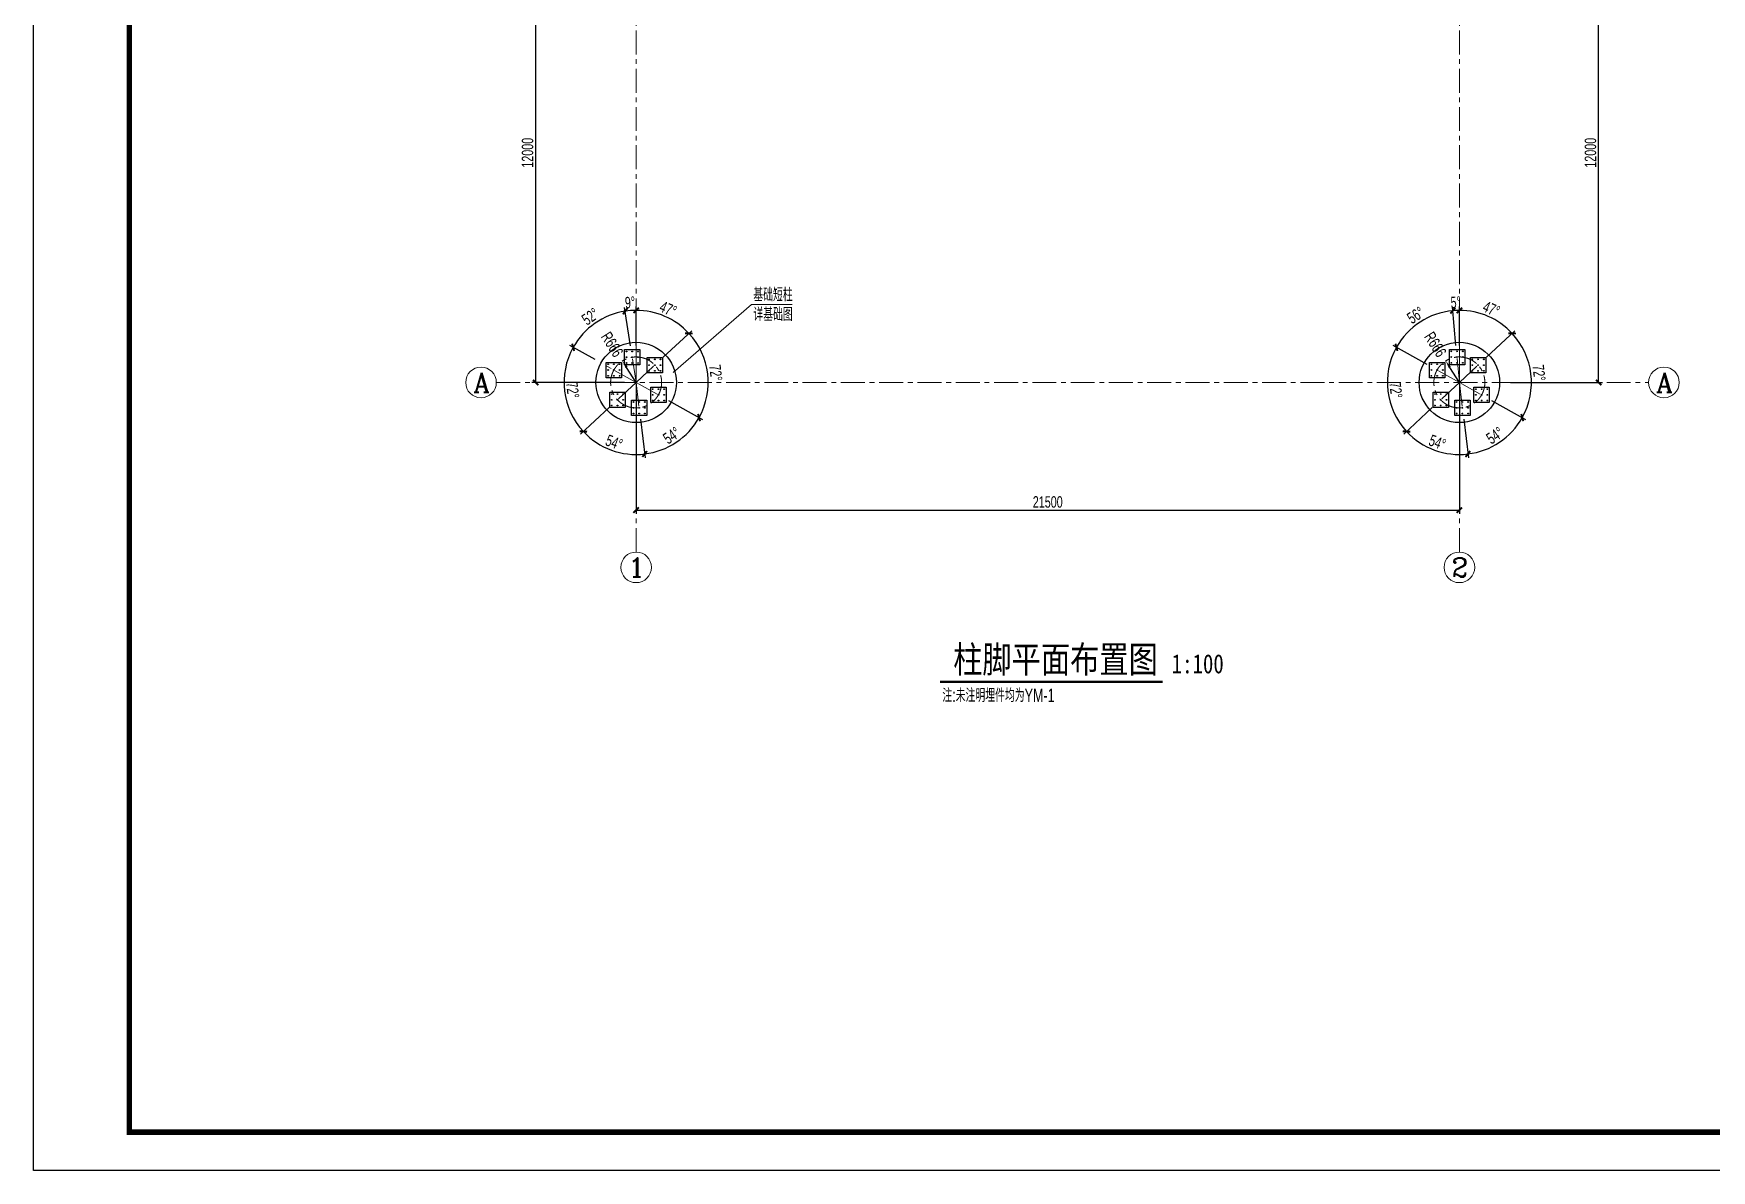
# Model space of a CAD drawing. Header units: millimetres. Extents: x -5285 to 713586, y 0 to 59400.
# Drawn here: x 357138 to 400958, y 0 to 29700 of the extents above; entities that cross this region are included whole.
import ezdxf
from ezdxf.enums import TextEntityAlignment as Align

# ---------------------------------------------------------------- set-up
doc = ezdxf.new("R2010")
doc.units = ezdxf.units.MM
doc.header["$LTSCALE"] = 1000
doc.header["$PDSIZE"] = 300
doc.linetypes.add('CENTER', pattern=[2, 1.25, -0.25, 0.25, -0.25])
doc.layers.get('0').update_dxf_attribs({"lineweight": 15})
doc.layers.get('DEFPOINTS').update_dxf_attribs({"color": 252, "lineweight": 15})
for name, color, linetype, lineweight in [('BL2', 60, 'Continuous', 30), ('CConc', 2, 'Continuous', 30), ('TD-DIM', 7, 'Continuous', 15), ('TD-DOTE', 252, 'CENTER', 15), ('TD-TEXT', 2, 'Continuous', 15), ('X-紧固件', 216, 'Continuous', 30)]:
    doc.layers.add(name, color=color, linetype=linetype, lineweight=lineweight)
doc.layers.add('PUB_TITLE', color=4, linetype='Continuous')
doc.styles.add('COMPLEX', font='COMPLEX')
doc.styles.add('T&D', font='haiwenrs.shx', dxfattribs={"width": 0.7, "bigfont": 'hztxt.shx'})
doc.styles.add('TITLE', font='simhei.ttf', dxfattribs={"width": 0.8})
doc.dimstyles.new('T&D100', dxfattribs={"dimscale": 100, "dimtxt": 3, "dimasz": 2, "dimexe": 1, "dimexo": 3, "dimtad": 1, "dimdec": 0, "dimzin": 0, "dimdsep": 46, "dimtxsty": 'T&D', "dimblk": 'ARCHTICK', "dimcen": 0.09, "dimclrt": 2, "dimadec": 0, "dimazin": 0, "dimtfac": 1, "dimtdec": 0, "dimtix": 1, "dimtmove": 2, "dimatfit": 0, "dimfxl": 1, "dimtolj": 1, "dimtzin": 0, "dimarcsym": 0})

# ---------------------------------------------------------------- blocks, each defined once
blk = doc.blocks.new('A$C6C48201D')
at = {"layer": 'PUB_TITLE'}
blk.add_lwpolyline([(0, -89100), (0, 0), (126150, 0), (126150, -89100)], close=True, dxfattribs=at)
at = {"layer": 'PUB_TITLE', "const_width": 210}
blk.add_lwpolyline([(3750, -87600), (124650, -87600), (124650, -1500), (3750, -1500)], close=True, dxfattribs=at)
blk = doc.blocks.new('_ArchTick')
at = {"color": 0, "linetype": 'ByBlock', "const_width": 0.25}
blk.add_lwpolyline([(-0.35, -0.35), (0.35, 0.35)], dxfattribs=at)
blk = doc.blocks.new('*D134')
at = {"layer": 'DEFPOINTS', "color": 0, "ltscale": 0.5, "transparency": 16777216}
for p in [(372875, 20586), (394375, 20586), (394375, 17250)]:
    blk.add_point(p, dxfattribs=at)
at = {"layer": 'TD-DIM', "color": 0, "lineweight": -2, "ltscale": 0.5, "transparency": 16777216}
for p, q in [((372875, 20286), (372875, 17150)), ((394375, 20286), (394375, 17150)), ((372875, 17250), (394375, 17250))]:
    blk.add_line(p, q, dxfattribs=at)
at = {"layer": 'TD-DIM', "color": 0, "lineweight": -2, "ltscale": 0.5, "transparency": 16777216, "xscale": 200, "yscale": 200, "zscale": 200, "rotation": 180}
blk.add_blockref('_ArchTick', (372875, 17250), dxfattribs=at)
at = {"layer": 'TD-DIM', "color": 0, "lineweight": -2, "ltscale": 0.5, "transparency": 16777216, "xscale": 200, "yscale": 200, "zscale": 200}
blk.add_blockref('_ArchTick', (394375, 17250), dxfattribs=at)
at = {"layer": 'TD-DIM', "color": 2, "ltscale": 0.5, "transparency": 16777216, "insert": (383625, 17462), "char_height": 300, "attachment_point": 5, "style": 'T&D'}
blk.add_mtext('\\A1;21500', dxfattribs=at)
blk = doc.blocks.new('*D135')
at = {"layer": 'DEFPOINTS', "color": 0, "ltscale": 0.5, "transparency": 16777216}
for p in [(395409, 32586), (398013, 32586), (395409, 20586)]:
    blk.add_point(p, dxfattribs=at)
at = {"layer": 'TD-DIM', "color": 0, "lineweight": -2, "ltscale": 0.5, "transparency": 16777216}
for p, q in [((395709, 32586), (398113, 32586)), ((398013, 20586), (398013, 32586)), ((395709, 20586), (398113, 20586))]:
    blk.add_line(p, q, dxfattribs=at)
at = {"layer": 'TD-DIM', "color": 0, "lineweight": -2, "ltscale": 0.5, "transparency": 16777216, "xscale": 200, "yscale": 200, "zscale": 200}
for p, rotation in [((398013, 32586), 90), ((398013, 20586), 270)]:
    blk.add_blockref('_ArchTick', p, dxfattribs=dict(at, rotation=rotation))
at = {"layer": 'TD-DIM', "color": 2, "ltscale": 0.5, "transparency": 16777216, "insert": (397800, 26586), "char_height": 300, "attachment_point": 5, "rotation": 90, "style": 'T&D'}
blk.add_mtext('\\A1;12000', dxfattribs=at)
blk = doc.blocks.new('*D136')
at = {"layer": 'DEFPOINTS', "color": 0, "ltscale": 0.5, "transparency": 16777216}
for p in [(370253, 32586), (372875, 32586), (372875, 20586)]:
    blk.add_point(p, dxfattribs=at)
at = {"layer": 'TD-DIM', "color": 0, "lineweight": -2, "ltscale": 0.5, "transparency": 16777216}
for p, q in [((372575, 32586), (370153, 32586)), ((370253, 20586), (370253, 32586)), ((372575, 20586), (370153, 20586))]:
    blk.add_line(p, q, dxfattribs=at)
at = {"layer": 'TD-DIM', "color": 0, "lineweight": -2, "ltscale": 0.5, "transparency": 16777216, "xscale": 200, "yscale": 200, "zscale": 200}
for p, rotation in [((370253, 32586), 90), ((370253, 20586), 270)]:
    blk.add_blockref('_ArchTick', p, dxfattribs=dict(at, rotation=rotation))
at = {"layer": 'TD-DIM', "color": 2, "ltscale": 0.5, "transparency": 16777216, "insert": (370040, 26586), "char_height": 300, "attachment_point": 5, "rotation": 90, "style": 'T&D'}
blk.add_mtext('\\A1;12000', dxfattribs=at)
blk = doc.blocks.new('TD_轴线')
at = {"layer": 'TD-DOTE', "color": 1, "linetype": 'Continuous'}
blk.add_circle((0, 0), 4, dxfattribs=at)
at = {"layer": 'TD-DOTE', "color": 1, "linetype": 'Continuous', "style": 'COMPLEX'}
blk.add_attdef('A', text='', height=5, dxfattribs=at).set_placement((-2.03, -2.51), (2.25, -2.51), align=Align.FIT)
blk = doc.blocks.new('A$C03991477')
at = {"layer": 'X-紧固件', "ltscale": 0.5}
blk.add_lwpolyline([(-200, 200), (200, 200), (200, -200), (-200, -200)], close=True, dxfattribs=at)
for centre in [(-150, 150), (-150, 0), (0, 150), (0, 0), (150, 150), (150, 0), (-150, -150), (0, -150), (150, -150)]:
    blk.add_circle(centre, 10, dxfattribs=at)
blk = doc.blocks.new('*D142')
at = {"layer": 'DEFPOINTS', "color": 0, "ltscale": 0.5, "transparency": 16777216}
for p in [(372047, 22276), (372063, 21039), (372774, 21244), (372875, 20586), (372875, 20586)]:
    blk.add_point(p, dxfattribs=at)
at = {"layer": 'TD-DIM', "color": 0, "lineweight": -2, "ltscale": 0.5, "transparency": 16777216}
for p, q in [((372728, 21541), (372574, 22545)), ((371801, 21185), (371144, 21552))]:
    blk.add_line(p, q, dxfattribs=at)
blk.add_arc((372875, 20586), 1882, 98.7308, 150.8324, dxfattribs=at)
at = {"layer": 'TD-DIM', "color": 0, "lineweight": -2, "ltscale": 0.5, "transparency": 16777216, "xscale": 200, "yscale": 200, "zscale": 200}
for p, rotation in [((372589, 22446), 8.730785693203895), ((371231, 21503), 240.8323866204229)]:
    blk.add_blockref('_ArchTick', p, dxfattribs=dict(at, rotation=rotation))
at = {"layer": 'TD-DIM', "color": 2, "ltscale": 0.5, "transparency": 16777216, "insert": (371680, 22306), "char_height": 300, "attachment_point": 5, "rotation": 34.7816, "style": 'T&D'}
blk.add_mtext('\\A1;52°', dxfattribs=at)
blk = doc.blocks.new('*D143')
at = {"layer": 'DEFPOINTS', "color": 0, "ltscale": 0.5, "transparency": 16777216}
for p in [(373363, 21039), (372875, 20586), (372875, 20586), (373456, 20261), (374750, 20417)]:
    blk.add_point(p, dxfattribs=at)
at = {"layer": 'TD-DIM', "color": 0, "lineweight": -2, "ltscale": 0.5, "transparency": 16777216}
for p, q in [((373582, 21244), (374326, 21936)), ((373718, 20115), (374606, 19620))]:
    blk.add_line(p, q, dxfattribs=at)
blk.add_arc((372875, 20586), 1882, 330.8324, 42.93, dxfattribs=at)
at = {"layer": 'TD-DIM', "color": 0, "lineweight": -2, "ltscale": 0.5, "transparency": 16777216, "xscale": 200, "yscale": 200, "zscale": 200}
for p, rotation in [((374253, 21868), 132.9299699449212), ((374518, 19668), 240.8323866204234)]:
    blk.add_blockref('_ArchTick', p, dxfattribs=dict(at, rotation=rotation))
at = {"layer": 'TD-DIM', "color": 2, "ltscale": 0.5, "transparency": 16777216, "insert": (374955, 20837), "char_height": 300, "attachment_point": 5, "rotation": 276.8812, "style": 'T&D'}
blk.add_mtext('\\A1;72°', dxfattribs=at)
blk = doc.blocks.new('*D144')
at = {"layer": 'DEFPOINTS', "color": 0, "ltscale": 0.5, "transparency": 16777216}
for p in [(372875, 20586), (372875, 20586), (373456, 20261), (372954, 19924), (373665, 18877)]:
    blk.add_point(p, dxfattribs=at)
at = {"layer": 'TD-DIM', "color": 0, "lineweight": -2, "ltscale": 0.5, "transparency": 16777216}
for p, q in [((373718, 20115), (374606, 19620)), ((372990, 19627), (373110, 18618))]:
    blk.add_line(p, q, dxfattribs=at)
blk.add_arc((372875, 20586), 1882, 276.8114, 330.8324, dxfattribs=at)
at = {"layer": 'TD-DIM', "color": 0, "lineweight": -2, "ltscale": 0.5, "transparency": 16777216, "xscale": 200, "yscale": 200, "zscale": 200}
for p, rotation in [((374518, 19668), 60.83238662042005), ((373098, 18717), 186.8113915926087)]:
    blk.add_blockref('_ArchTick', p, dxfattribs=dict(at, rotation=rotation))
at = {"layer": 'TD-DIM', "color": 2, "ltscale": 0.5, "transparency": 16777216, "insert": (373804, 19199), "char_height": 300, "attachment_point": 5, "rotation": 33.8219, "style": 'T&D'}
blk.add_mtext('\\A1;54°', dxfattribs=at)
blk = doc.blocks.new('*D145')
at = {"layer": 'DEFPOINTS', "color": 0, "ltscale": 0.5, "transparency": 16777216}
for p in [(372875, 20586), (372875, 20586), (372387, 20132), (372954, 19924), (371959, 18941)]:
    blk.add_point(p, dxfattribs=at)
at = {"layer": 'TD-DIM', "color": 0, "lineweight": -2, "ltscale": 0.5, "transparency": 16777216}
for p, q in [((372168, 19928), (371424, 19236)), ((372990, 19627), (373110, 18618))]:
    blk.add_line(p, q, dxfattribs=at)
blk.add_arc((372875, 20586), 1882, 222.93, 276.8114, dxfattribs=at)
at = {"layer": 'TD-DIM', "color": 0, "lineweight": -2, "ltscale": 0.5, "transparency": 16777216, "xscale": 200, "yscale": 200, "zscale": 200}
for p, rotation in [((371497, 19304), 132.9299699449265), ((373098, 18717), 6.811391592608116)]:
    blk.add_blockref('_ArchTick', p, dxfattribs=dict(at, rotation=rotation))
at = {"layer": 'TD-DIM', "color": 2, "ltscale": 0.5, "transparency": 16777216, "insert": (372300, 19018), "char_height": 300, "attachment_point": 5, "rotation": 339.8707, "style": 'T&D'}
blk.add_mtext('\\A1;54°', dxfattribs=at)
blk = doc.blocks.new('*D146')
at = {"layer": 'DEFPOINTS', "color": 0, "ltscale": 0.5, "transparency": 16777216}
for p in [(372063, 21039), (371000, 20754), (372875, 20586), (372875, 20586), (372387, 20132)]:
    blk.add_point(p, dxfattribs=at)
at = {"layer": 'TD-DIM', "color": 0, "lineweight": -2, "ltscale": 0.5, "transparency": 16777216}
for p, q in [((371801, 21185), (371144, 21552)), ((372168, 19928), (371424, 19236))]:
    blk.add_line(p, q, dxfattribs=at)
blk.add_arc((372875, 20586), 1882, 150.8324, 222.93, dxfattribs=at)
at = {"layer": 'TD-DIM', "color": 0, "lineweight": -2, "ltscale": 0.5, "transparency": 16777216, "xscale": 200, "yscale": 200, "zscale": 200}
for p, rotation in [((371231, 21503), 60.83238662042673), ((371497, 19304), 312.9299699449226)]:
    blk.add_blockref('_ArchTick', p, dxfattribs=dict(at, rotation=rotation))
at = {"layer": 'TD-DIM', "color": 2, "ltscale": 0.5, "transparency": 16777216, "insert": (371217, 20386), "char_height": 300, "attachment_point": 5, "rotation": 276.8812, "style": 'T&D'}
blk.add_mtext('\\A1;72°', dxfattribs=at)
blk = doc.blocks.new('*D152')
at = {"layer": 'DEFPOINTS', "color": 0, "ltscale": 0.5, "transparency": 16777216}
for p in [(372779, 22466), (372774, 21244), (372875, 21252), (372875, 20586), (372875, 20586)]:
    blk.add_point(p, dxfattribs=at)
at = {"layer": 'TD-DIM', "color": 0, "lineweight": -2, "ltscale": 0.5, "transparency": 16777216}
for p, q in [((372728, 21541), (372574, 22545)), ((372875, 21552), (372875, 22568))]:
    blk.add_line(p, q, dxfattribs=at)
blk.add_arc((372875, 20586), 1882, 90, 98.7308, dxfattribs=at)
at = {"layer": 'TD-DIM', "color": 0, "lineweight": -2, "ltscale": 0.5, "transparency": 16777216, "xscale": 200, "yscale": 200, "zscale": 200}
for p, rotation in [((372589, 22446), 188.7307856932113), ((372875, 22468), 359.9999999999964)]:
    blk.add_blockref('_ArchTick', p, dxfattribs=dict(at, rotation=rotation))
at = {"layer": 'TD-DIM', "color": 2, "ltscale": 0.5, "transparency": 16777216, "insert": (372716, 22674), "char_height": 300, "attachment_point": 5, "rotation": 4.3654, "style": 'T&D'}
blk.add_mtext('\\A1;9°', dxfattribs=at)
blk = doc.blocks.new('*D153')
at = {"layer": 'DEFPOINTS', "color": 0, "ltscale": 0.5, "transparency": 16777216}
for p in [(373855, 22193), (372875, 21252), (373363, 21039), (372875, 20586), (372875, 20586)]:
    blk.add_point(p, dxfattribs=at)
at = {"layer": 'TD-DIM', "color": 0, "lineweight": -2, "ltscale": 0.5, "transparency": 16777216}
for p, q in [((372875, 21552), (372875, 22568)), ((373582, 21244), (374326, 21936))]:
    blk.add_line(p, q, dxfattribs=at)
blk.add_arc((372875, 20586), 1882, 42.93, 90, dxfattribs=at)
at = {"layer": 'TD-DIM', "color": 0, "lineweight": -2, "ltscale": 0.5, "transparency": 16777216, "xscale": 200, "yscale": 200, "zscale": 200}
for p, rotation in [((372875, 22468), 179.9999999999959), ((374253, 21868), 312.9299699449239)]:
    blk.add_blockref('_ArchTick', p, dxfattribs=dict(at, rotation=rotation))
at = {"layer": 'TD-DIM', "color": 2, "ltscale": 0.5, "transparency": 16777216, "insert": (373711, 22506), "char_height": 300, "attachment_point": 5, "rotation": 336.465, "style": 'T&D'}
blk.add_mtext('\\A1;47°', dxfattribs=at)
blk = doc.blocks.new('*D165')
at = {"layer": 'DEFPOINTS', "color": 0, "ltscale": 0.5, "transparency": 16777216}
for p in [(393617, 22309), (394315, 21249, 0), (393793, 20910), (394375, 20586), (394375, 20586)]:
    blk.add_point(p, dxfattribs=at)
at = {"layer": 'TD-DIM', "color": 0, "lineweight": -2, "ltscale": 0.5, "transparency": 16777216}
for p, q in [((394287, 21548), (394195, 22560)), ((393531, 21057), (392644, 21552))]:
    blk.add_line(p, q, dxfattribs=at)
blk.add_arc((394375, 20586), 1882, 95.2054, 150.8324, dxfattribs=at)
at = {"layer": 'TD-DIM', "color": 0, "lineweight": -2, "ltscale": 0.5, "transparency": 16777216, "xscale": 200, "yscale": 200, "zscale": 200}
for p, rotation in [((394204, 22460), 5.205386007432785), ((392731, 21503), 240.8323740408581)]:
    blk.add_blockref('_ArchTick', p, dxfattribs=dict(at, rotation=rotation))
at = {"layer": 'TD-DIM', "color": 2, "ltscale": 0.5, "transparency": 16777216, "insert": (393234, 22342), "char_height": 300, "attachment_point": 5, "rotation": 33.0189, "style": 'T&D'}
blk.add_mtext('\\A1;56°', dxfattribs=at)
blk = doc.blocks.new('*D166')
at = {"layer": 'DEFPOINTS', "color": 0, "ltscale": 0.5, "transparency": 16777216}
for p in [(392500, 20754), (393793, 20910), (394375, 20586), (394375, 20586), (393887, 20132, 0)]:
    blk.add_point(p, dxfattribs=at)
at = {"layer": 'TD-DIM', "color": 0, "lineweight": -2, "ltscale": 0.5, "transparency": 16777216}
for p, q in [((393531, 21057), (392644, 21552)), ((393668, 19928), (392924, 19236))]:
    blk.add_line(p, q, dxfattribs=at)
blk.add_arc((394375, 20586), 1882, 150.8324, 222.9299, dxfattribs=at)
at = {"layer": 'TD-DIM', "color": 0, "lineweight": -2, "ltscale": 0.5, "transparency": 16777216, "xscale": 200, "yscale": 200, "zscale": 200}
for p, rotation in [((392731, 21503), 60.83237404086276), ((392997, 19304), 312.9299435806153)]:
    blk.add_blockref('_ArchTick', p, dxfattribs=dict(at, rotation=rotation))
at = {"layer": 'TD-DIM', "color": 2, "ltscale": 0.5, "transparency": 16777216, "insert": (392717, 20386), "char_height": 300, "attachment_point": 5, "rotation": 276.8812, "style": 'T&D'}
blk.add_mtext('\\A1;72°', dxfattribs=at)
blk = doc.blocks.new('*D167')
at = {"layer": 'DEFPOINTS', "color": 0, "ltscale": 0.5, "transparency": 16777216}
for p in [(394375, 20586), (394375, 20586), (393887, 20132, 0), (394454, 19924, 0), (393459, 18941)]:
    blk.add_point(p, dxfattribs=at)
at = {"layer": 'TD-DIM', "color": 0, "lineweight": -2, "ltscale": 0.5, "transparency": 16777216}
for p, q in [((393668, 19928), (392924, 19236)), ((394490, 19627), (394610, 18618))]:
    blk.add_line(p, q, dxfattribs=at)
blk.add_arc((394375, 20586), 1882, 222.9299, 276.8114, dxfattribs=at)
at = {"layer": 'TD-DIM', "color": 0, "lineweight": -2, "ltscale": 0.5, "transparency": 16777216, "xscale": 200, "yscale": 200, "zscale": 200}
for p, rotation in [((392997, 19304), 132.9299435806143), ((394598, 18717), 6.811379850996113)]:
    blk.add_blockref('_ArchTick', p, dxfattribs=dict(at, rotation=rotation))
at = {"layer": 'TD-DIM', "color": 2, "ltscale": 0.5, "transparency": 16777216, "insert": (393800, 19018), "char_height": 300, "attachment_point": 5, "rotation": 339.8707, "style": 'T&D'}
blk.add_mtext('\\A1;54°', dxfattribs=at)
blk = doc.blocks.new('*D168')
at = {"layer": 'DEFPOINTS', "color": 0, "ltscale": 0.5, "transparency": 16777216}
for p in [(394375, 20586), (394375, 20586), (394956, 20261), (394454, 19924, 0), (395165, 18877)]:
    blk.add_point(p, dxfattribs=at)
at = {"layer": 'TD-DIM', "color": 0, "lineweight": -2, "ltscale": 0.5, "transparency": 16777216}
for p, q in [((395218, 20115), (396106, 19620)), ((394490, 19627), (394610, 18618))]:
    blk.add_line(p, q, dxfattribs=at)
blk.add_arc((394375, 20586), 1882, 276.8114, 330.8324, dxfattribs=at)
at = {"layer": 'TD-DIM', "color": 0, "lineweight": -2, "ltscale": 0.5, "transparency": 16777216, "xscale": 200, "yscale": 200, "zscale": 200}
for p, rotation in [((396018, 19668), 60.83239919999279), ((394598, 18717), 186.8113798509971)]:
    blk.add_blockref('_ArchTick', p, dxfattribs=dict(at, rotation=rotation))
at = {"layer": 'TD-DIM', "color": 2, "ltscale": 0.5, "transparency": 16777216, "insert": (395304, 19199), "char_height": 300, "attachment_point": 5, "rotation": 33.8219, "style": 'T&D'}
blk.add_mtext('\\A1;54°', dxfattribs=at)
blk = doc.blocks.new('*D169')
at = {"layer": 'DEFPOINTS', "color": 0, "ltscale": 0.5, "transparency": 16777216}
for p in [(394863, 21039), (394375, 20586), (394375, 20586), (394956, 20261), (396250, 20417)]:
    blk.add_point(p, dxfattribs=at)
at = {"layer": 'TD-DIM', "color": 0, "lineweight": -2, "ltscale": 0.5, "transparency": 16777216}
for p, q in [((395082, 21244), (395826, 21936)), ((395218, 20115), (396106, 19620))]:
    blk.add_line(p, q, dxfattribs=at)
blk.add_arc((394375, 20586), 1882, 330.8324, 42.93, dxfattribs=at)
at = {"layer": 'TD-DIM', "color": 0, "lineweight": -2, "ltscale": 0.5, "transparency": 16777216, "xscale": 200, "yscale": 200, "zscale": 200}
for p, rotation in [((395753, 21868), 132.9299963092324), ((396018, 19668), 240.8323991999933)]:
    blk.add_blockref('_ArchTick', p, dxfattribs=dict(at, rotation=rotation))
at = {"layer": 'TD-DIM', "color": 2, "ltscale": 0.5, "transparency": 16777216, "insert": (396455, 20837), "char_height": 300, "attachment_point": 5, "rotation": 276.8812, "style": 'T&D'}
blk.add_mtext('\\A1;72°', dxfattribs=at)
blk = doc.blocks.new('*D163')
at = {"layer": 'DEFPOINTS', "color": 0, "ltscale": 0.5, "transparency": 16777216}
for p in [(395355, 22193), (394375, 21252), (394863, 21039), (394375, 20586), (394375, 20586)]:
    blk.add_point(p, dxfattribs=at)
at = {"layer": 'TD-DIM', "color": 0, "lineweight": -2, "ltscale": 0.5, "transparency": 16777216}
for p, q in [((394375, 21552), (394375, 22568)), ((395082, 21244), (395826, 21936))]:
    blk.add_line(p, q, dxfattribs=at)
blk.add_arc((394375, 20586), 1882, 42.93, 90, dxfattribs=at)
at = {"layer": 'TD-DIM', "color": 0, "lineweight": -2, "ltscale": 0.5, "transparency": 16777216, "xscale": 200, "yscale": 200, "zscale": 200}
for p, rotation in [((394375, 22468), 179.9999999999992), ((395753, 21868), 312.9299963092302)]:
    blk.add_blockref('_ArchTick', p, dxfattribs=dict(at, rotation=rotation))
at = {"layer": 'TD-DIM', "color": 2, "ltscale": 0.5, "transparency": 16777216, "insert": (395211, 22506), "char_height": 300, "attachment_point": 5, "rotation": 336.465, "style": 'T&D'}
blk.add_mtext('\\A1;47°', dxfattribs=at)
blk = doc.blocks.new('*D164')
at = {"layer": 'DEFPOINTS', "color": 0, "ltscale": 0.5, "transparency": 16777216}
for p in [(394318, 22467), (394315, 21249, 0), (394375, 21252), (394375, 20586), (394375, 20586)]:
    blk.add_point(p, dxfattribs=at)
at = {"layer": 'TD-DIM', "color": 0, "lineweight": -2, "ltscale": 0.5, "transparency": 16777216}
for p, q in [((394287, 21548), (394195, 22560)), ((394375, 21552), (394375, 22568))]:
    blk.add_line(p, q, dxfattribs=at)
blk.add_arc((394375, 20586), 1882, 90, 95.2054, dxfattribs=at)
at = {"layer": 'TD-DIM', "color": 0, "lineweight": -2, "ltscale": 0.5, "transparency": 16777216, "xscale": 200, "yscale": 200, "zscale": 200, "rotation": 185.2053860074365}
blk.add_blockref('_ArchTick', (394204, 22460), dxfattribs=at)
at = {"layer": 'TD-DIM', "color": 0, "lineweight": -2, "ltscale": 0.5, "transparency": 16777216, "xscale": 200, "yscale": 200, "zscale": 200}
blk.add_blockref('_ArchTick', (394375, 22468), dxfattribs=at)
at = {"layer": 'TD-DIM', "color": 2, "ltscale": 0.5, "transparency": 16777216, "insert": (394280, 22678), "char_height": 300, "attachment_point": 5, "rotation": 2.6027, "style": 'T&D'}
blk.add_mtext('\\A1;5°', dxfattribs=at)
blk = doc.blocks.new('*D210')
at = {"layer": 'DEFPOINTS', "color": 0, "ltscale": 0.5}
for p in [(394019, 21149), (394375, 20586)]:
    blk.add_point(p, dxfattribs=at)
at = {"layer": 'TD-DIM', "color": 0, "lineweight": -2, "ltscale": 0.5}
blk.add_line((394375, 20586), (394126, 20980), dxfattribs=at)
at = {"layer": 'TD-DIM', "color": 0, "ltscale": 0.5}
blk.add_solid([(394154, 20997), (394098, 20962), (394019, 21149)], dxfattribs=at)
at = {"layer": 'TD-DIM', "color": 2, "ltscale": 0.5, "insert": (393748, 21578), "char_height": 300, "attachment_point": 5, "rotation": 302.2965, "style": 'T&D'}
blk.add_mtext('\\A1;R666', dxfattribs=at)
blk = doc.blocks.new('*D215')
at = {"layer": 'DEFPOINTS', "color": 0, "ltscale": 0.5}
for p in [(372519, 21149), (372875, 20586)]:
    blk.add_point(p, dxfattribs=at)
at = {"layer": 'TD-DIM', "color": 0, "lineweight": -2, "ltscale": 0.5}
blk.add_line((372875, 20586), (372626, 20980), dxfattribs=at)
at = {"layer": 'TD-DIM', "color": 0, "ltscale": 0.5}
blk.add_solid([(372654, 20997), (372598, 20962), (372519, 21149)], dxfattribs=at)
at = {"layer": 'TD-DIM', "color": 2, "ltscale": 0.5, "insert": (372248, 21578), "char_height": 300, "attachment_point": 5, "rotation": 302.2965, "style": 'T&D'}
blk.add_mtext('\\A1;R666', dxfattribs=at)

msp = doc.modelspace()

# ---------------------------------------------------------------- linework, layer by layer
at = {"layer": 'CConc', "ltscale": 0.5}
for centre in [(372874.9, 20585.7), (394374.9, 20585.7)]:
    msp.add_circle(centre, 1050, dxfattribs=at)
at = {"layer": 'TD-DOTE', "ltscale": 0.5}
for p, q in [((372874.9, 16155.1), (372874.9, 44143.5)), ((394374.9, 16155.1), (394374.9, 44143.5)), ((372874.9, 20585.7), (372062.9, 21039)), ((372874.9, 20585.7), (372773.9, 21244)), ((372874.9, 20585.7), (372874.9, 21251.7)), ((372874.9, 20585.7), (373362.6, 21039.4)), ((394374.9, 20585.7), (394314.5, 21249, 0)), ((394374.9, 20585.7), (394374.9, 21251.7)), ((394374.9, 20585.7), (394862.6, 21039.4)), ((394374.9, 20585.7), (393793.4, 20910.3)), ((369223.8, 20585.7), (399317.4, 20585.7)), ((372874.9, 20585.7), (372387.3, 20132.1)), ((372874.9, 20585.7), (373456.5, 20261.2)), ((372874.9, 20585.7), (372953.9, 19924.4)), ((394374.9, 20585.7), (393887.3, 20132.1, 0)), ((394374.9, 20585.7), (394956.5, 20261.2)), ((394374.9, 20585.7), (394453.9, 19924.4, 0))]:
    msp.add_line(p, q, dxfattribs=at)
for centre in [(372874.9, 20585.7), (394374.9, 20585.7)]:
    msp.add_circle(centre, 666, dxfattribs=at)
at = {"layer": 'TD-TEXT', "ltscale": 0.5}
msp.add_lwpolyline([(373841, 20844), (375891.9, 22622.6), (376949.5, 22622.6)], dxfattribs=at)
at = {"layer": 'TD-TEXT', "const_width": 60}
msp.add_lwpolyline([(380813.1, 12765.3), (386627.3, 12765.3)], dxfattribs=at)

# ---------------------------------------------------------------- block references
at = {"layer": 'BL2', "ltscale": 0.5}
msp.add_blockref('A$C03991477', (372293.4, 20910.3), dxfattribs=at)
for p, rotation in [((372773.9, 21244), 270.0000000000142), ((373362.6, 21039.4), 270.0000000000179), ((393793.4, 20910.3), 270.0000152375663), ((394314.5, 21249, 0), 269.9999018212072), ((394862.6, 21039.4), 269.9999879465767), ((372387.3, 20132.1), 90.00000000001887), ((373456.5, 20261.2), 180.0000000000005), ((393887.3, 20132.1, 0), 269.9999879465767), ((394956.5, 20261.2), 270.0000480407997), ((372953.9, 19924.4), 269.9999999999915), ((394453.9, 19924.4, 0), 179.9999948344784)]:
    msp.add_blockref('A$C03991477', p, dxfattribs=dict(at, rotation=rotation))
at = {"layer": 'TD-DIM', "ltscale": 0.5, "xscale": 0.6666666666666666, "yscale": 0.6666666666666666, "zscale": 0.6666666666666666}
msp.add_blockref('A$C6C48201D', (357137.7, 59400), dxfattribs=at)
at = {"layer": 'TD-DOTE'}
ref = msp.add_blockref('TD_轴线', (368823.8, 20585.7), dxfattribs=dict(at, xscale=100, yscale=100, zscale=100))
ref.add_attrib('A', 'A', dxfattribs={"color": 1, "height": 500, "style": 'COMPLEX'}).set_placement((368620.6, 20335.2), (369049.2, 20335.2), align=Align.FIT)
ref = msp.add_blockref('TD_轴线', (399717.4, 20585.7), dxfattribs=dict(at, xscale=100, yscale=100, zscale=100))
ref.add_attrib('A', 'A', dxfattribs={"color": 1, "height": 500, "style": 'COMPLEX'}).set_placement((399514.2, 20335.2), (399942.8, 20335.2), align=Align.FIT)
ref = msp.add_blockref('TD_轴线', (372874.9, 15755.1), dxfattribs=dict(at, xscale=100, yscale=100, zscale=100))
ref.add_attrib('A', '1', dxfattribs={"color": 1, "height": 500, "style": 'COMPLEX', "width": 2}).set_placement((372671.7, 15504.5), (373100.3, 15504.5), align=Align.FIT)
ref = msp.add_blockref('TD_轴线', (394374.9, 15755.1), dxfattribs=dict(at, xscale=100, yscale=100, zscale=100))
ref.add_attrib('A', '2', dxfattribs={"color": 1, "height": 500, "style": 'COMPLEX', "width": 1.285714}).set_placement((394171.7, 15504.5), (394600.3, 15504.5), align=Align.FIT)

# ---------------------------------------------------------------- texts
at = {"layer": 'TD-TEXT'}
for s, height, style, width, p in [('基础短柱', 350, 'T&D', 0.7, (375935.4, 22701.7)), ('详基础图', 350, 'T&D', 0.7, (375935.4, 22188.1)), ('1:100', 500, 'TITLE', 0.8, (386861.7, 12986.1)), ('注:未注明埋件均为YM-1', 350, 'T&D', 0.7, (380872.5, 12235.7))]:
    msp.add_text(s, height=height, dxfattribs=dict(at, style=style, width=width)).set_placement(p)
at = {"layer": 'TD-TEXT', "style": 'TITLE', "width": 0.8}
msp.add_text('柱脚平面布置图', height=700, dxfattribs=at).set_placement((386500.8, 13000.5), align=Align.RIGHT)

# ---------------------------------------------------------------- dimensions: what is measured, and where the dimension line sits
at = {"layer": 'TD-DIM', "ltscale": 0.5}
for base, p1, p2, picture, middle in [((370252.9, 32585.7), (372874.9, 20585.7), (372874.9, 32585.7), '*D136', (370040.4, 26585.7)), ((398012.6, 32585.7), (395408.7, 20585.7), (395408.7, 32585.7), '*D135', (397800.1, 26585.7))]:
    dim = msp.add_linear_dim(base=base, p1=p1, p2=p2, angle=90, dimstyle='T&D100', dxfattribs=at)
    dim.commit()
    dim.dimension.update_dxf_attribs({"geometry": picture, "text_midpoint": middle})
for base, line1, line2, picture, middle in [((372779.4, 22465.5), ((372874.9, 20585.7), (372773.9, 21244)), ((372874.9, 20585.7), (372874.9, 21251.7)), '*D152', (372715.5, 22674.4)), ((373855, 22192.6), ((372874.9, 20585.7), (373362.6, 21039.4)), ((372874.9, 20585.7), (372874.9, 21251.7)), '*D153', (373711.4, 22506.2)), ((394318, 22467.1), ((394374.9, 20585.7), (394314.5, 21249, 0)), ((394374.9, 20585.7), (394374.9, 21251.7)), '*D164', (394279.8, 22678.3)), ((395355, 22192.6), ((394374.9, 20585.7), (394862.6, 21039.4)), ((394374.9, 20585.7), (394374.9, 21251.7)), '*D163', (395211.4, 22506.2)), ((372047, 22276), ((372874.9, 20585.7), (372773.9, 21244)), ((372874.9, 20585.7), (372062.9, 21039)), '*D142', (371680, 22306.2)), ((393617, 22308.6), ((394374.9, 20585.7), (394314.5, 21249, 0)), ((394374.9, 20585.7), (393793.4, 20910.3)), '*D165', (393233.5, 22342.1)), ((374749.6, 20417.3), ((372874.9, 20585.7), (373456.5, 20261.2)), ((372874.9, 20585.7), (373362.6, 21039.4)), '*D143', (374954.5, 20836.7)), ((396249.6, 20417.3), ((394374.9, 20585.7), (394862.6, 21039.4)), ((394374.9, 20585.7), (394956.5, 20261.2)), '*D169', (396454.5, 20836.7)), ((371000.3, 20754.2), ((372874.9, 20585.7), (372062.9, 21039)), ((372874.9, 20585.7), (372387.3, 20132.1)), '*D146', (371217.3, 20385.7)), ((392500.3, 20754.2), ((394374.9, 20585.7), (393887.3, 20132.1, 0)), ((394374.9, 20585.7), (393793.4, 20910.3)), '*D166', (392717.3, 20385.7)), ((371959.3, 18941.3), ((372874.9, 20585.7), (372387.3, 20132.1)), ((372874.9, 20585.7), (372953.9, 19924.4)), '*D145', (372300.3, 19018)), ((373665, 18877.4), ((372874.9, 20585.7), (372953.9, 19924.4)), ((372874.9, 20585.7), (373456.5, 20261.2)), '*D144', (373804.3, 19198.6)), ((393459.3, 18941.3), ((394374.9, 20585.7), (394453.9, 19924.4, 0)), ((394374.9, 20585.7), (393887.3, 20132.1, 0)), '*D167', (393800.3, 19018)), ((395165, 18877.4), ((394374.9, 20585.7), (394956.5, 20261.2)), ((394374.9, 20585.7), (394453.9, 19924.4, 0)), '*D168', (395304.3, 19198.6))]:
    dim = msp.add_angular_dim_2l(base=base, line1=line1, line2=line2, dimstyle='T&D100', dxfattribs=at)
    dim.commit()
    dim.dimension.update_dxf_attribs({"geometry": picture, "text_midpoint": middle})
for center, mpoint, picture, middle in [((372874.9, 20585.7), (372519.1, 21148.7), '*D215', (372247.5, 21578.3)), ((394374.9, 20585.7), (394019.1, 21148.7), '*D210', (393747.5, 21578.3))]:
    dim = msp.add_radius_dim(center=center, mpoint=mpoint, dimstyle='T&D100', override={"dimsah": 1}, dxfattribs=at)
    dim.commit()
    dim.dimension.update_dxf_attribs({"geometry": picture, "text_midpoint": middle, "dimtype": 164})
dim = msp.add_linear_dim(base=(394374.9, 17249.8), p1=(372874.9, 20585.7), p2=(394374.9, 20585.7), dimstyle='T&D100', dxfattribs=at)
dim.commit()
dim.dimension.update_dxf_attribs({"geometry": '*D134', "text_midpoint": (383624.9, 17462.3)})

doc.saveas('drawing.dxf')
